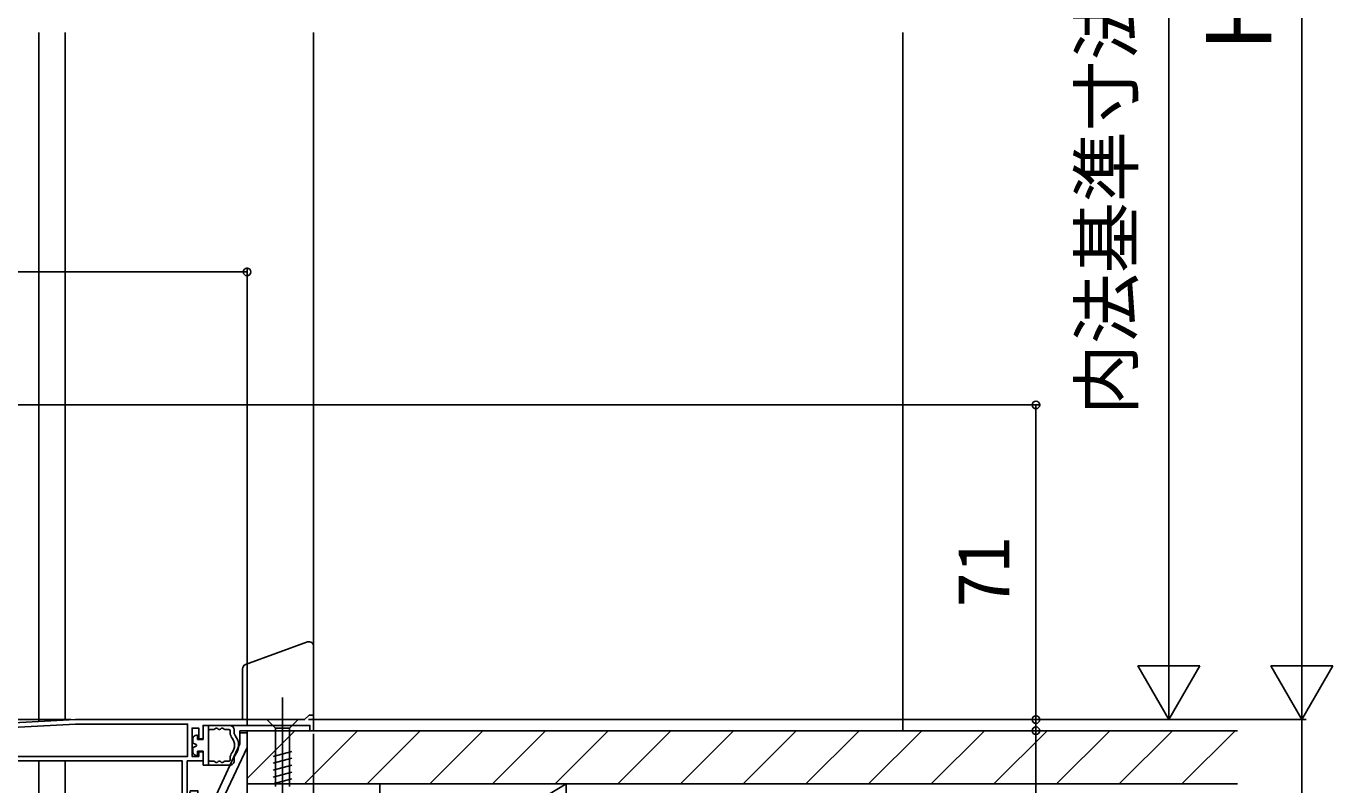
# Model space of a CAD drawing. Units: millimetres, scale not verified. Extents: x -700 to 700, y -1043 to 1038.
# Drawn here: x -192.8 to 102, y 61.8 to 233 of the extents above; entities that cross this region are included whole.
import ezdxf
from ezdxf.enums import TextEntityAlignment as Align

# ---------------------------------------------------------------- set-up
doc = ezdxf.new("R2010")
doc.units = ezdxf.units.MM
doc.header["$LTSCALE"] = 6
for name, color, linetype in [('0-2_YKK_11', 7, 'Continuous'), ('0-4_YKK_12', 2, 'Continuous'), ('0-5_YKK_13', 4, 'Continuous'), ('0-7_YKK_D', 6, 'Continuous'), ('0-9_YSS_K', 3, 'Continuous'), ('0-A_YSS_KE', 3, 'Continuous')]:
    doc.layers.add(name, color=color, linetype=linetype)
doc.styles.add('ＭＳ ゴシック', font='')
doc.styles.get('ＭＳ ゴシック').set_extended_font_data('MS Gothic')

msp = doc.modelspace()

# ---------------------------------------------------------------- linework, layer by layer
at = {"layer": '0-2_YKK_11'}
for points in [[(-156.505, 59.503), (-156.505, 67.203), (-152.905, 67.203), (-152.905, 69.203), (-153.905, 69.203), (-153.905, 68.203), (-155.405, 68.203), (-155.405, 74.603), (-153.905, 74.603), (-153.905, 72.203), (-152.905, 72.203), (-152.905, 75.203), (-128.805, 75.203), (-128.805, 74.003), (-128.005, 74.003), (-128.005, 76.503), (-128.005, 77.503), (-129.005, 77.503), (-130.005, 76.503), (-181.745, 76.503), (-222.215, 74.382)], [(-162.805, 56.503), (-162.805, 58.503), (-155.005, 58.503), (-155.005, 59.41), (-155.945, 59.953), (-155.825, 60.403), (-154.105, 60.403), (-154.105, 58.503), (-150.005, 58.503), (-150.005, 59.423), (-144.605, 71.003), (-144.605, 73.503), (-143.005, 73.503), (-143.005, 70.175), (-147.913, 59.65), (-147.565, 59.103), (-145.005, 59.103), (-145.005, 49.003), (-147.005, 49.003), (-147.005, 57.103), (-149.805, 57.103), (-149.805, 56.003), (-150.405, 56.003)], [(-213.305, 67.203), (-157.605, 67.203), (-157.605, 58.503)]]:
    msp.add_lwpolyline(points, dxfattribs=at)
msp.add_lwpolyline([(-213.205, 68.203), (-156.405, 68.203), (-156.405, 75.503), (-181.719, 75.503), (-213.205, 73.853)], close=True, dxfattribs=at)
at = {"layer": '0-4_YKK_12'}
for p, q in [((-190.005, 231.503), (-190.005, 76.07)), ((-184.005, 231.503), (-184.005, 76.385)), ((-128.005, 74.003), (-128.005, 231.503)), ((-144.605, 74.003), (-128.005, 74.003)), ((-144.605, 74.003), (-144.605, 73.203)), ((-143.005, 74.003), (-143.005, 39.003)), ((-190.005, 67.203), (-190.005, 58.503)), ((-184.005, 67.203), (-184.005, 58.503))]:
    msp.add_line(p, q, dxfattribs=at)
at = {"layer": '0-5_YKK_13'}
for p, q in [((-129.347, 94.015), (-143.347, 88.919)), ((-135.005, 81.503), (-135.005, 51.503)), ((-129.005, 77.503), (-130.005, 76.503)), ((-152.904, 75.203), (-146.905, 75.203)), ((-152.904, 72.003), (-152.904, 75.203)), ((-151.704, 66.203), (-151.704, 75.203)), ((-151.204, 74.303), (-150.529, 74.303)), ((-149.28, 74.303), (-149.229, 74.303)), ((-147.98, 74.303), (-147.104, 74.303)), ((-146.804, 74.003), (-146.804, 73.532)), ((-145.904, 74.203), (-145.904, 73.532)), ((-131.505, 76.503), (-138.505, 76.503)), ((-138.505, 76.503), (-136.555, 74.553)), ((-136.555, 74.553), (-136.555, 61.419)), ((-133.455, 74.553), (-136.555, 74.553)), ((-131.505, 76.503), (-133.455, 74.553)), ((-133.455, 61.419), (-133.455, 74.553)), ((-155.204, 71.203), (-155.204, 72.203)), ((-154.602, 70.985), (-155.204, 71.203)), ((-154.404, 73.003), (-154.204, 73.003)), ((-154.204, 73.003), (-154.204, 72.003)), ((-154.204, 72.003), (-152.904, 72.003)), ((-154.602, 70.421), (-155.204, 70.203)), ((-155.204, 69.203), (-155.204, 70.203)), ((-154.204, 68.403), (-154.404, 68.403)), ((-152.904, 69.403), (-154.204, 69.403)), ((-154.204, 69.403), (-154.204, 68.403)), ((-152.904, 66.203), (-152.904, 69.403)), ((-146.804, 67.875), (-146.804, 67.403)), ((-145.904, 67.203), (-145.904, 67.875)), ((-137.105, 68.209), (-132.905, 69.334)), ((-146.904, 66.203), (-152.904, 66.203)), ((-150.529, 67.103), (-151.204, 67.103)), ((-149.229, 67.103), (-149.28, 67.103)), ((-147.104, 67.103), (-147.98, 67.103)), ((-137.105, 66.656), (-132.905, 67.782)), ((-137.105, 65.103), (-132.905, 66.229)), ((-137.105, 63.55), (-132.905, 64.676)), ((-137.105, 61.997), (-132.905, 63.123))]:
    msp.add_line(p, q, dxfattribs=at)
for points in [[(-129.005, 77.503), (-128.005, 77.503), (-128.005, 93.075)], [(-144.005, 87.979), (-144.005, 76.503), (-130.005, 76.503)]]:
    msp.add_lwpolyline(points, dxfattribs=at)
for centre, radius, start, end in [((-129.005, 93.075), 1, 0, 110), ((-143.005, 87.979), 1, 110, 180), ((-151.204, 73.803), 0.5, 90.00166, 180.00083), ((-150.529, 74.803), 0.5, 270, 321.31855), ((-149.904, 74.303), 0.3, 38.68291, 141.31855), ((-149.28, 74.803), 0.5, 218.68291, 270), ((-149.229, 74.803), 0.5, 270, 321.31849), ((-148.605, 74.303), 0.3, 38.68286, 141.31849), ((-147.98, 74.803), 0.5, 218.68286, 270), ((-147.104, 74.003), 0.3, 0.00083, 90), ((-146.904, 74.203), 1, 0.00083, 90.00081), ((-154.404, 72.203), 0.8, 90.00084, 180.00084), ((-154.704, 70.703), 0.3, 289.89712, 70.1053), ((-144.904, 73.532), 1.9, 180.00083, 218.94491), ((-148.404, 70.703), 2.6, 321.05842, 38.94491), ((-144.904, 73.532), 1, 180.00083, 218.94494), ((-148.404, 70.703), 3.5, 359.99952, 38.94494), ((-154.404, 69.203), 0.8, 180.00084, 270.00084), ((-144.904, 67.875), 1.9, 141.05842, 180.00166), ((-144.904, 67.875), 1, 141.05674, 180.00085), ((-148.404, 70.703), 3.5, 321.05674, 359.99952), ((-151.204, 67.603), 0.5, 180.00083, 270), ((-150.529, 66.603), 0.5, 38.68292, 90), ((-149.905, 67.103), 0.3, 218.68292, 321.31853), ((-149.28, 66.603), 0.5, 90, 141.31853), ((-149.229, 66.603), 0.5, 38.68286, 90), ((-148.605, 67.103), 0.3, 218.68286, 321.31849), ((-147.98, 66.603), 0.5, 90, 141.31849), ((-147.104, 67.403), 0.3, 270, 0.00166), ((-146.904, 67.203), 1, 270.00081, 0.00085)]:
    msp.add_arc(centre, radius, start, end, dxfattribs=at)
at = {"layer": '0-7_YKK_D'}
for p, q in [((94.995, 382.503), (94.995, 90.503)), ((64.995, 352.503), (64.995, 90.503)), ((-345.005, 177.503), (-143.005, 177.503)), ((-143.005, 75.003), (-143.005, 178.503)), ((-227.005, 147.503), (35.995, 147.503)), ((34.995, 76.503), (34.995, 147.503)), ((64.995, 76.503), (64.995, 100.752)), ((94.995, 76.503), (94.995, 100.752)), ((64.995, 76.503), (57.995, 88.627)), ((71.995, 88.627), (57.995, 88.627)), ((64.995, 76.503), (71.995, 88.627)), ((94.995, 76.503), (87.995, 88.627)), ((101.995, 88.627), (87.995, 88.627)), ((94.995, 76.503), (101.995, 88.627)), ((34.995, 76.503), (34.995, 79.903)), ((-182.737, 76.503), (-521.004, 76.503)), ((-129.129, 76.503), (95.995, 76.503)), ((-129.129, 76.503), (95.995, 76.503)), ((-129.129, 76.503), (35.995, 76.503)), ((-129.129, 76.503), (65.995, 76.503)), ((-129.129, 76.503), (35.995, 76.503)), ((-127.305, 74.003), (35.995, 74.003)), ((34.995, 76.503), (34.995, 74.003)), ((34.995, 74.003), (34.995, 36.567)), ((94.995, 76.503), (94.995, 36.503)), ((-128.005, 73.303), (-128.005, -185.937))]:
    msp.add_line(p, q, dxfattribs=at)
for centre in [(-143.005, 177.503), (34.995, 147.503), (34.995, 76.503), (34.995, 76.503), (34.995, 74.003)]:
    msp.add_circle(centre, 0.85, dxfattribs=at)
at = {"layer": '0-9_YSS_K'}
for p, q in [((4.995, 74.003), (4.995, 231.503)), ((-143.005, 63.202), (-132.204, 74.003)), ((-130.062, 62.003), (-118.062, 74.003)), ((-115.92, 62.003), (-103.92, 74.003)), ((-101.778, 62.003), (-89.778, 74.003)), ((-87.636, 62.003), (-75.636, 74.003)), ((-73.494, 62.003), (-61.494, 74.003)), ((-59.351, 62.003), (-47.351, 74.003)), ((-45.209, 62.003), (-33.209, 74.003)), ((-31.067, 62.003), (-19.067, 74.003)), ((-16.925, 62.003), (-4.925, 74.003)), ((-2.783, 62.003), (9.217, 74.003)), ((11.359, 62.003), (23.359, 74.003)), ((25.501, 62.003), (37.501, 74.003)), ((39.644, 62.003), (51.644, 74.003)), ((53.786, 62.003), (65.786, 74.003)), ((67.928, 62.003), (79.928, 74.003)), ((-113.005, 62.003), (-71.005, 62.003)), ((-113.005, 36.503), (-113.005, 62.003))]:
    msp.add_line(p, q, dxfattribs=at)
msp.add_lwpolyline([(-113.005, 36.503), (-71.005, 62.003), (-71.005, 36.503)], close=True, dxfattribs=at)
at = {"layer": '0-A_YSS_KE'}
for p, q in [((-143.005, 62.003), (53.495, 62.003)), ((80.495, 62.003), (-71.005, 62.003)), ((-71.005, 50.003), (-71.005, 62.003))]:
    msp.add_line(p, q, dxfattribs=at)
msp.add_lwpolyline([(80.495, 74.003), (-143.005, 74.003), (-143.005, 62.003)], dxfattribs=at)

# ---------------------------------------------------------------- texts
at = {"layer": '0-7_YKK_D', "style": 'ＭＳ ゴシック'}
for s, height, p in [('内法基準寸法h', 11.73, (60.314, 145.23)), ('Ｈ', 14.66, (92.495, 225.367)), ('71', 11.73, (32.495, 101.776))]:
    msp.add_text(s, height=height, rotation=90, dxfattribs=at).set_placement(p, align=Align.BOTTOM_LEFT)

doc.saveas('drawing.dxf')
